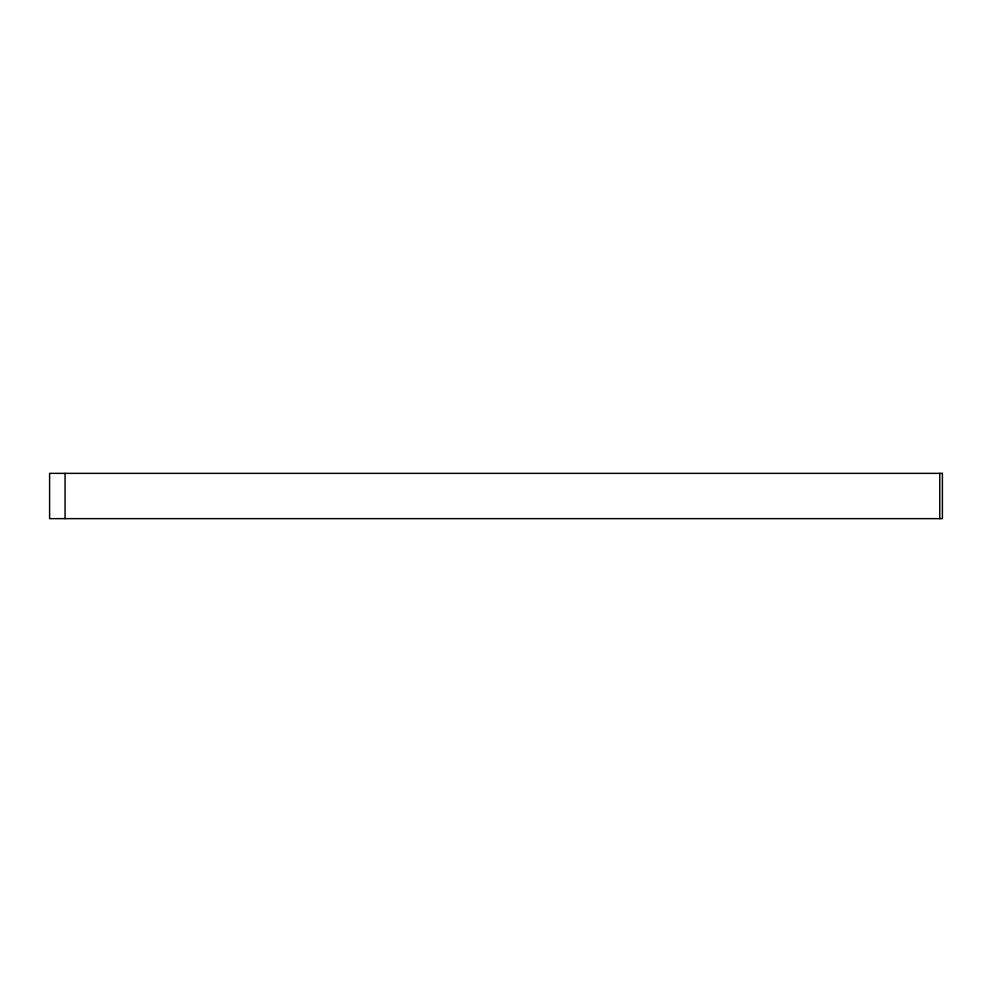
<?xml version="1.0" encoding="UTF-8"?>
<svg xmlns="http://www.w3.org/2000/svg" width="992" height="992" viewBox="0 0 992 992"><rect width="100%" height="100%" fill="white"/><g stroke="black" fill="none" stroke-linecap="round" stroke-linejoin="round"><path stroke-width="1.49" d="M939.759 473.358L939.759 518.642M65.063 473.358L65.063 518.642M942.4 473.358L942.4 518.642L49.6 518.642L49.6 473.358L942.4 473.358"/></g></svg>
